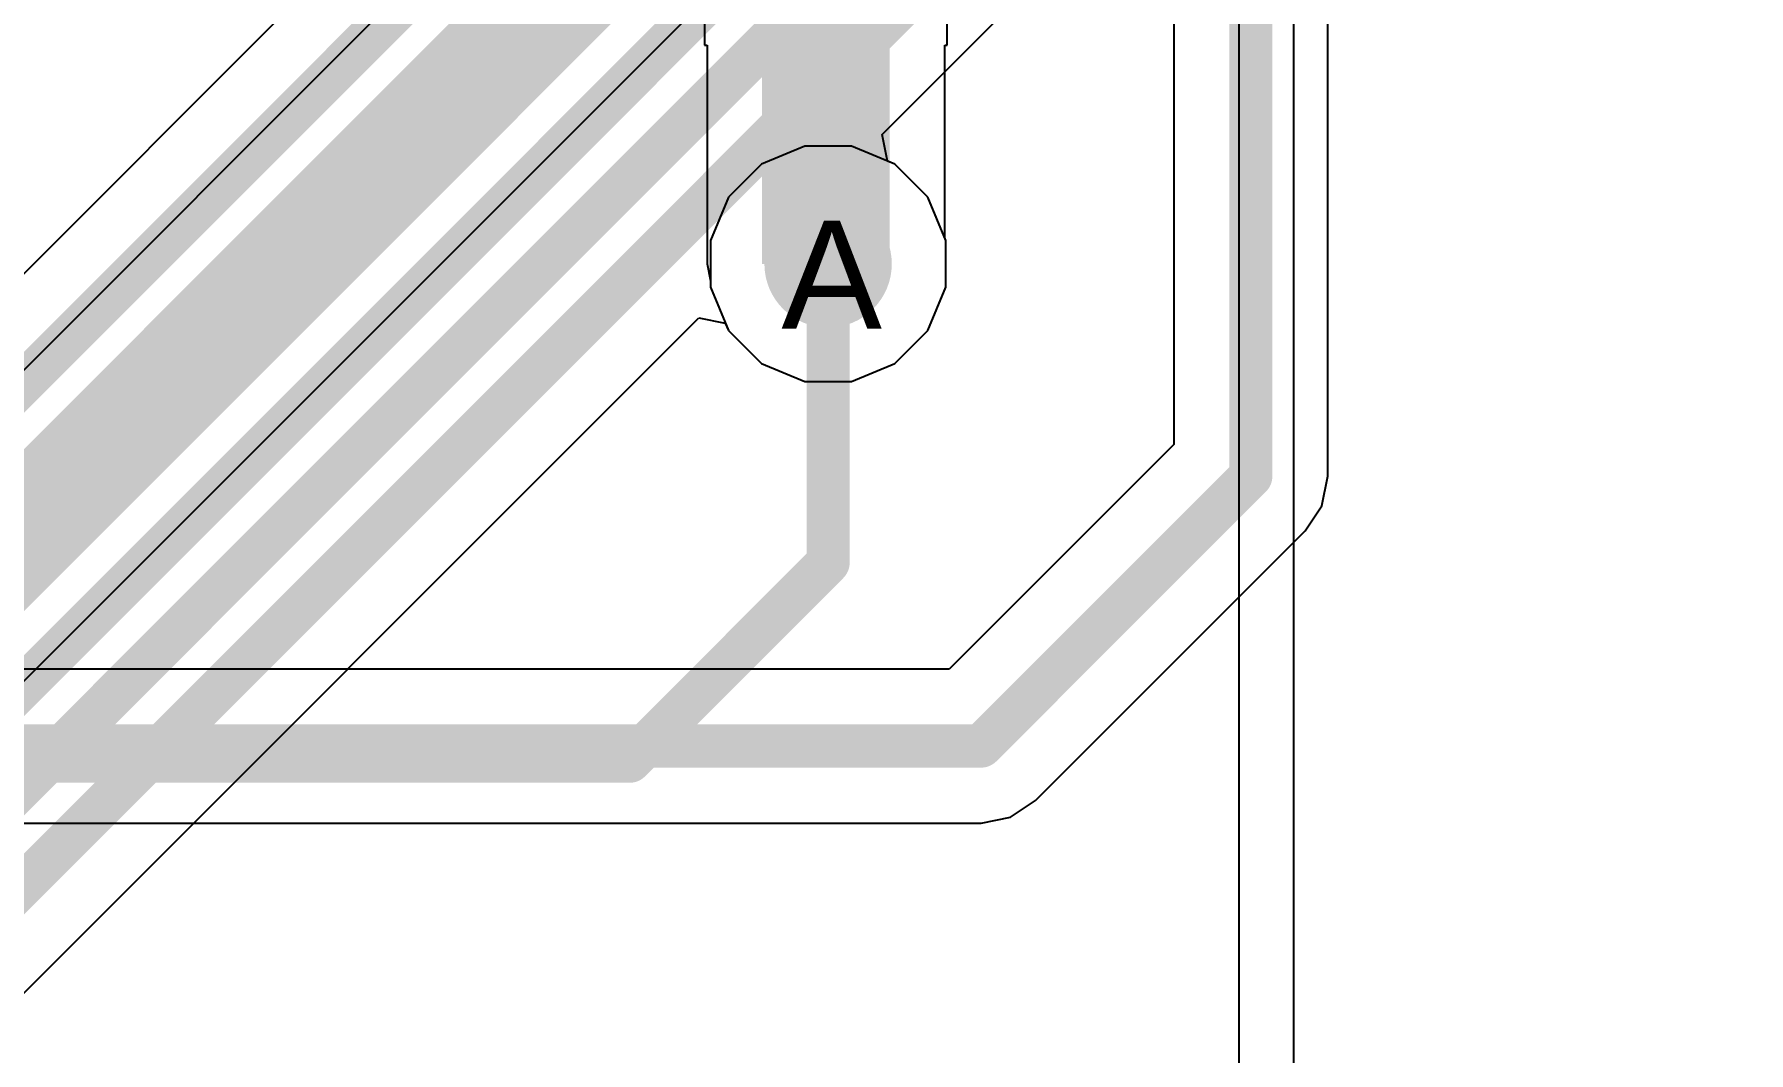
# Model space of a CAD drawing. Header units: inches. Extents: x 0 to 208, y 0 to 213.
# Drawn here: x 5.3845 to 5.7023, y 2.2432 to 2.4319 of the extents above; entities that cross this region are included whole.
import ezdxf

# ---------------------------------------------------------------- set-up
doc = ezdxf.new("R2010")
doc.units = ezdxf.units.IN
doc.header["$MEASUREMENT"] = 0
for name, color, linetype in [('Bottom Layer', 5, 'Continuous'), ('Drill Drawing', 1, 'Continuous'), ('L2_GND1', 16, 'Continuous'), ('L3_SIG1', 76, 'Continuous'), ('L4_PWR', 90, 'Continuous'), ('L5_GND2', 156, 'Continuous'), ('L6_SIG2', 130, 'Continuous'), ('L7_GND3', 216, 'Continuous'), ('Top Layer', 1, 'Continuous'), ('Via Holes', 16, 'Continuous')]:
    doc.layers.add(name, color=color, linetype=linetype)
doc.styles.add('Arial', font='', dxfattribs={"height": 0.2})
doc.styles.get('Arial').set_extended_font_data('Arial')

msp = doc.modelspace()

# ---------------------------------------------------------------- hatches: boundary and pattern name
at = {"layer": 'Bottom Layer'}
h = msp.add_hatch(color=5, dxfattribs=at)
edge = h.paths.add_edge_path()
edge.add_arc((5.53163, 2.38937), 0.01181, 0, 360)
at = {"layer": 'L2_GND1'}
h = msp.add_hatch(color=16, dxfattribs=at)
edge = h.paths.add_edge_path()
edge.add_arc((5.53163, 2.38937), 0.01181, 0, 360)
at = {"layer": 'L3_SIG1'}
h = msp.add_hatch(color=76, dxfattribs=at)
edge = h.paths.add_edge_path()
edge.add_arc((5.53163, 2.38937), 0.01181, 0, 360)
at = {"layer": 'L4_PWR'}
h = msp.add_hatch(color=90, dxfattribs=at)
edge = h.paths.add_edge_path()
edge.add_arc((5.53163, 2.38937), 0.01181, 0, 360)
at = {"layer": 'L5_GND2'}
h = msp.add_hatch(color=156, dxfattribs=at)
edge = h.paths.add_edge_path()
edge.add_arc((5.53163, 2.38937), 0.01181, 0, 360)
at = {"layer": 'L6_SIG2'}
h = msp.add_hatch(color=130, dxfattribs=at)
edge = h.paths.add_edge_path()
edge.add_arc((5.53163, 2.38937), 0.01181, 0, 360)
at = {"layer": 'L7_GND3'}
h = msp.add_hatch(color=216, dxfattribs=at)
edge = h.paths.add_edge_path()
edge.add_arc((5.53163, 2.38937), 0.01181, 0, 360)
at = {"layer": 'Top Layer'}
msp.add_hatch(color=1, dxfattribs=at).paths.add_polyline_path([(5.51939, 2.38937), (5.54306, 2.38937), (5.54306, 2.45292), (5.51939, 2.45292)])
h = msp.add_hatch(color=1, dxfattribs=at)
edge = h.paths.add_edge_path()
edge.add_arc((5.53163, 2.38937), 0.01181, 0, 360)
at = {"layer": 'Via Holes'}
h = msp.add_hatch(color=7, dxfattribs=at)
edge = h.paths.add_edge_path()
edge.add_arc((5.53163, 2.38937), 0.00591, 0, 360)

# ---------------------------------------------------------------- linework, layer by layer
at = {"layer": 'Bottom Layer'}
for points in [[(5.53163, 2.33398, 0.008, 0.008, 0), (5.53163, 2.38937, 0.008, 0.008, 0)], [(5.49484, 2.29719, 0.008, 0.008, 0), (5.53163, 2.33398, 0.008, 0.008, 0)], [(3.958, 2.29719, 0.008, 0.008, 0), (5.49484, 2.29719, 0.008, 0.008, 0)]]:
    msp.add_lwpolyline(points, format="xyseb", dxfattribs=at)
for points in [[(5.52963, 2.38937, 0.004, 0.004, 1), (5.53363, 2.38937, 0.004, 0.004, 1)], [(5.52963, 2.33398, 0.004, 0.004, 1), (5.53363, 2.33398, 0.004, 0.004, 1)], [(5.52963, 2.33398, 0.004, 0.004, 1), (5.53363, 2.33398, 0.004, 0.004, 1)], [(5.49284, 2.29719, 0.004, 0.004, 1), (5.49684, 2.29719, 0.004, 0.004, 1)], [(5.49284, 2.29719, 0.004, 0.004, 1), (5.49684, 2.29719, 0.004, 0.004, 1)]]:
    msp.add_lwpolyline(points, format="xyseb", close=True, dxfattribs=at)
at = {"layer": 'L2_GND1'}
for p, q in [((5.59573, 3.25979), (5.59573, 2.35591)), ((5.62427, 2.35), (5.62427, 2.4707)), ((5.52729, 2.41118), (5.51927, 2.40786)), ((5.53597, 2.41118), (5.52729, 2.41118)), ((5.54398, 2.40786), (5.53597, 2.41118)), ((5.51927, 2.40786), (5.51314, 2.40173)), ((5.55012, 2.40173), (5.54398, 2.40786)), ((5.51314, 2.40173), (5.50982, 2.39371)), ((5.55344, 2.39371), (5.55012, 2.40173)), ((5.50982, 2.39371), (5.50982, 2.38503)), ((5.55344, 2.38503), (5.55344, 2.39371)), ((5.50982, 2.38503), (5.51314, 2.37702)), ((5.55012, 2.37702), (5.55344, 2.38503)), ((5.51314, 2.37702), (5.51927, 2.37088)), ((5.54398, 2.37088), (5.55012, 2.37702)), ((5.51927, 2.37088), (5.52729, 2.36756)), ((5.53597, 2.36756), (5.54398, 2.37088)), ((5.52729, 2.36756), (5.53597, 2.36756)), ((5.59573, 2.35591), (5.55409, 2.31427)), ((5.62319, 2.34454), (5.62427, 2.35)), ((5.62427, 2.35), (5.62427, 2.35)), ((5.62009, 2.33991), (5.62319, 2.34454)), ((5.57009, 2.28991), (5.62009, 2.33991)), ((5.62009, 2.33991), (5.62009, 2.33991)), ((5.55409, 2.31427), (5.344, 2.31427)), ((5.56546, 2.28681), (5.57009, 2.28991)), ((5.344, 2.28573), (5.56, 2.28573)), ((5.56, 2.28573), (5.56546, 2.28681)), ((5.56, 2.28573), (5.56, 2.28573))]:
    msp.add_line(p, q, dxfattribs=at)
for points in [[(5.61, 2.35, 0.008, 0.008, 0), (5.61, 3.33372, 0.008, 0.008, 0)], [(5.56, 2.3, 0.008, 0.008, 0), (5.61, 2.35, 0.008, 0.008, 0)], [(4.54558, 2.3, 0.008, 0.008, 0), (5.56, 2.3, 0.008, 0.008, 0)]]:
    msp.add_lwpolyline(points, format="xyseb", dxfattribs=at)
for points in [[(5.608, 2.35, 0.004, 0.004, 1), (5.612, 2.35, 0.004, 0.004, 1)], [(5.608, 2.35, 0.004, 0.004, 1), (5.612, 2.35, 0.004, 0.004, 1)], [(5.558, 2.3, 0.004, 0.004, 1), (5.562, 2.3, 0.004, 0.004, 1)], [(5.558, 2.3, 0.004, 0.004, 1), (5.562, 2.3, 0.004, 0.004, 1)]]:
    msp.add_lwpolyline(points, format="xyseb", close=True, dxfattribs=at)
at = {"layer": 'L3_SIG1'}
for p, q in [((5.52729, 2.41118), (5.51927, 2.40786)), ((5.53597, 2.41118), (5.52729, 2.41118)), ((5.54398, 2.40786), (5.53597, 2.41118)), ((5.51927, 2.40786), (5.51314, 2.40173)), ((5.55012, 2.40173), (5.54398, 2.40786)), ((5.51314, 2.40173), (5.50982, 2.39371)), ((5.55344, 2.39371), (5.55012, 2.40173)), ((5.50982, 2.39371), (5.50982, 2.38503)), ((5.55344, 2.38503), (5.55344, 2.39371)), ((5.50982, 2.38503), (5.51314, 2.37702)), ((5.55012, 2.37702), (5.55344, 2.38503)), ((5.51314, 2.37702), (5.51927, 2.37088)), ((5.54398, 2.37088), (5.55012, 2.37702)), ((5.51927, 2.37088), (5.52729, 2.36756)), ((5.53597, 2.36756), (5.54398, 2.37088)), ((5.52729, 2.36756), (5.53597, 2.36756))]:
    msp.add_line(p, q, dxfattribs=at)
at = {"layer": 'L4_PWR'}
for p, q in [((5.6078, 2.55202), (5.6078, 2.13074)), ((5.618, 2.13074), (5.618, 2.55202)), ((5.52729, 2.41118), (5.51927, 2.40786)), ((5.53597, 2.41118), (5.52729, 2.41118)), ((5.54398, 2.40786), (5.53597, 2.41118)), ((5.51927, 2.40786), (5.51314, 2.40173)), ((5.55012, 2.40173), (5.54398, 2.40786)), ((5.51314, 2.40173), (5.50982, 2.39371)), ((5.55344, 2.39371), (5.55012, 2.40173)), ((5.50982, 2.39371), (5.50982, 2.38503)), ((5.55344, 2.38503), (5.55344, 2.39371)), ((5.50982, 2.38503), (5.51314, 2.37702)), ((5.55012, 2.37702), (5.55344, 2.38503)), ((5.51314, 2.37702), (5.51927, 2.37088)), ((5.54398, 2.37088), (5.55012, 2.37702)), ((5.51927, 2.37088), (5.52729, 2.36756)), ((5.53597, 2.36756), (5.54398, 2.37088)), ((5.52729, 2.36756), (5.53597, 2.36756))]:
    msp.add_line(p, q, dxfattribs=at)
at = {"layer": 'L5_GND2'}
for p, q in [((5.59889, 2.60395), (5.33291, 2.33797)), ((5.54164, 2.41333), (5.68826, 2.55994)), ((5.54262, 2.40843), (5.54164, 2.41333)), ((5.54398, 2.40786), (5.54262, 2.40843)), ((5.55012, 2.40173), (5.54398, 2.40786)), ((5.55344, 2.39371), (5.55012, 2.40173)), ((5.55344, 2.38503), (5.55344, 2.39371)), ((5.55012, 2.37702), (5.55344, 2.38503)), ((5.37651, 2.2482), (5.50767, 2.37936)), ((5.50767, 2.37936), (5.51257, 2.37838)), ((5.51257, 2.37838), (5.51314, 2.37702)), ((5.51314, 2.37702), (5.51927, 2.37088)), ((5.54398, 2.37088), (5.55012, 2.37702)), ((5.51927, 2.37088), (5.52729, 2.36756)), ((5.53597, 2.36756), (5.54398, 2.37088)), ((5.52729, 2.36756), (5.53597, 2.36756))]:
    msp.add_line(p, q, dxfattribs=at)
for points in [[(5.33882, 2.32369, 0.008, 0.008, 0), (5.61316, 2.59804, 0.008, 0.008, 0)], [(5.3438, 2.31029, 0.008, 0.008, 0), (5.62616, 2.59265, 0.008, 0.008, 0)], [(5.34918, 2.29729, 0.008, 0.008, 0), (5.63916, 2.58727, 0.008, 0.008, 0)], [(5.35565, 2.28429, 0.008, 0.008, 0), (5.65216, 2.5808, 0.008, 0.008, 0)], [(5.36103, 2.27129, 0.008, 0.008, 0), (5.66516, 2.57542, 0.008, 0.008, 0)], [(5.36642, 2.25829, 0.008, 0.008, 0), (5.67816, 2.57003, 0.008, 0.008, 0)]]:
    msp.add_lwpolyline(points, format="xyseb", dxfattribs=at)
at = {"layer": 'L6_SIG2'}
for p, q in [((5.75342, 2.74062), (5.35119, 2.33839)), ((5.37406, 2.30358), (5.78823, 2.71776)), ((5.52729, 2.41118), (5.51927, 2.40786)), ((5.53597, 2.41118), (5.52729, 2.41118)), ((5.54398, 2.40786), (5.53597, 2.41118)), ((5.51927, 2.40786), (5.51314, 2.40173)), ((5.55012, 2.40173), (5.54398, 2.40786)), ((5.51314, 2.40173), (5.50982, 2.39371)), ((5.55344, 2.39371), (5.55012, 2.40173)), ((5.50982, 2.39371), (5.50982, 2.38503)), ((5.55344, 2.38503), (5.55344, 2.39371)), ((5.50982, 2.38503), (5.51314, 2.37702)), ((5.55012, 2.37702), (5.55344, 2.38503)), ((5.51314, 2.37702), (5.51927, 2.37088)), ((5.54398, 2.37088), (5.55012, 2.37702)), ((5.51927, 2.37088), (5.52729, 2.36756)), ((5.53597, 2.36756), (5.54398, 2.37088)), ((5.52729, 2.36756), (5.53597, 2.36756))]:
    msp.add_line(p, q, dxfattribs=at)
msp.add_lwpolyline([(5.35964, 2.318, 0.02, 0.02, 0), (5.77381, 2.73218, 0.02, 0.02, 0)], format="xyseb", dxfattribs=at)
at = {"layer": 'L7_GND3'}
for p, q in [((5.52729, 2.41118), (5.51927, 2.40786)), ((5.53597, 2.41118), (5.52729, 2.41118)), ((5.54398, 2.40786), (5.53597, 2.41118)), ((5.51927, 2.40786), (5.51314, 2.40173)), ((5.55012, 2.40173), (5.54398, 2.40786)), ((5.51314, 2.40173), (5.50982, 2.39371)), ((5.55344, 2.39371), (5.55012, 2.40173)), ((5.50982, 2.39371), (5.50982, 2.38503)), ((5.55344, 2.38503), (5.55344, 2.39371)), ((5.50982, 2.38503), (5.51314, 2.37702)), ((5.55012, 2.37702), (5.55344, 2.38503)), ((5.51314, 2.37702), (5.51927, 2.37088)), ((5.54398, 2.37088), (5.55012, 2.37702)), ((5.51927, 2.37088), (5.52729, 2.36756)), ((5.53597, 2.36756), (5.54398, 2.37088)), ((5.52729, 2.36756), (5.53597, 2.36756))]:
    msp.add_line(p, q, dxfattribs=at)
at = {"layer": 'Top Layer'}
for p, q in [((5.5087, 2.46692), (5.5087, 2.42992)), ((5.5537, 2.42992), (5.5537, 2.46865)), ((5.5087, 2.42992), (5.5092, 2.42992)), ((5.5092, 2.42992), (5.5092, 2.38937)), ((5.55325, 2.39417), (5.55325, 2.42992)), ((5.55325, 2.42992), (5.5537, 2.42992)), ((5.55344, 2.39371), (5.55325, 2.39417)), ((5.55344, 2.38503), (5.55344, 2.39371)), ((5.5092, 2.38937), (5.50982, 2.38624)), ((5.50982, 2.38624), (5.50982, 2.38503)), ((5.50982, 2.38503), (5.51314, 2.37702)), ((5.55012, 2.37702), (5.55344, 2.38503)), ((5.51314, 2.37702), (5.51927, 2.37088)), ((5.54398, 2.37088), (5.55012, 2.37702)), ((5.51927, 2.37088), (5.52729, 2.36756)), ((5.53597, 2.36756), (5.54398, 2.37088)), ((5.52729, 2.36756), (5.53597, 2.36756))]:
    msp.add_line(p, q, dxfattribs=at)

# ---------------------------------------------------------------- texts
at = {"layer": 'Drill Drawing', "style": 'Arial'}
msp.add_text('A', height=0.02, dxfattribs=at).set_placement((5.52297, 2.37737))

doc.saveas('drawing.dxf')
